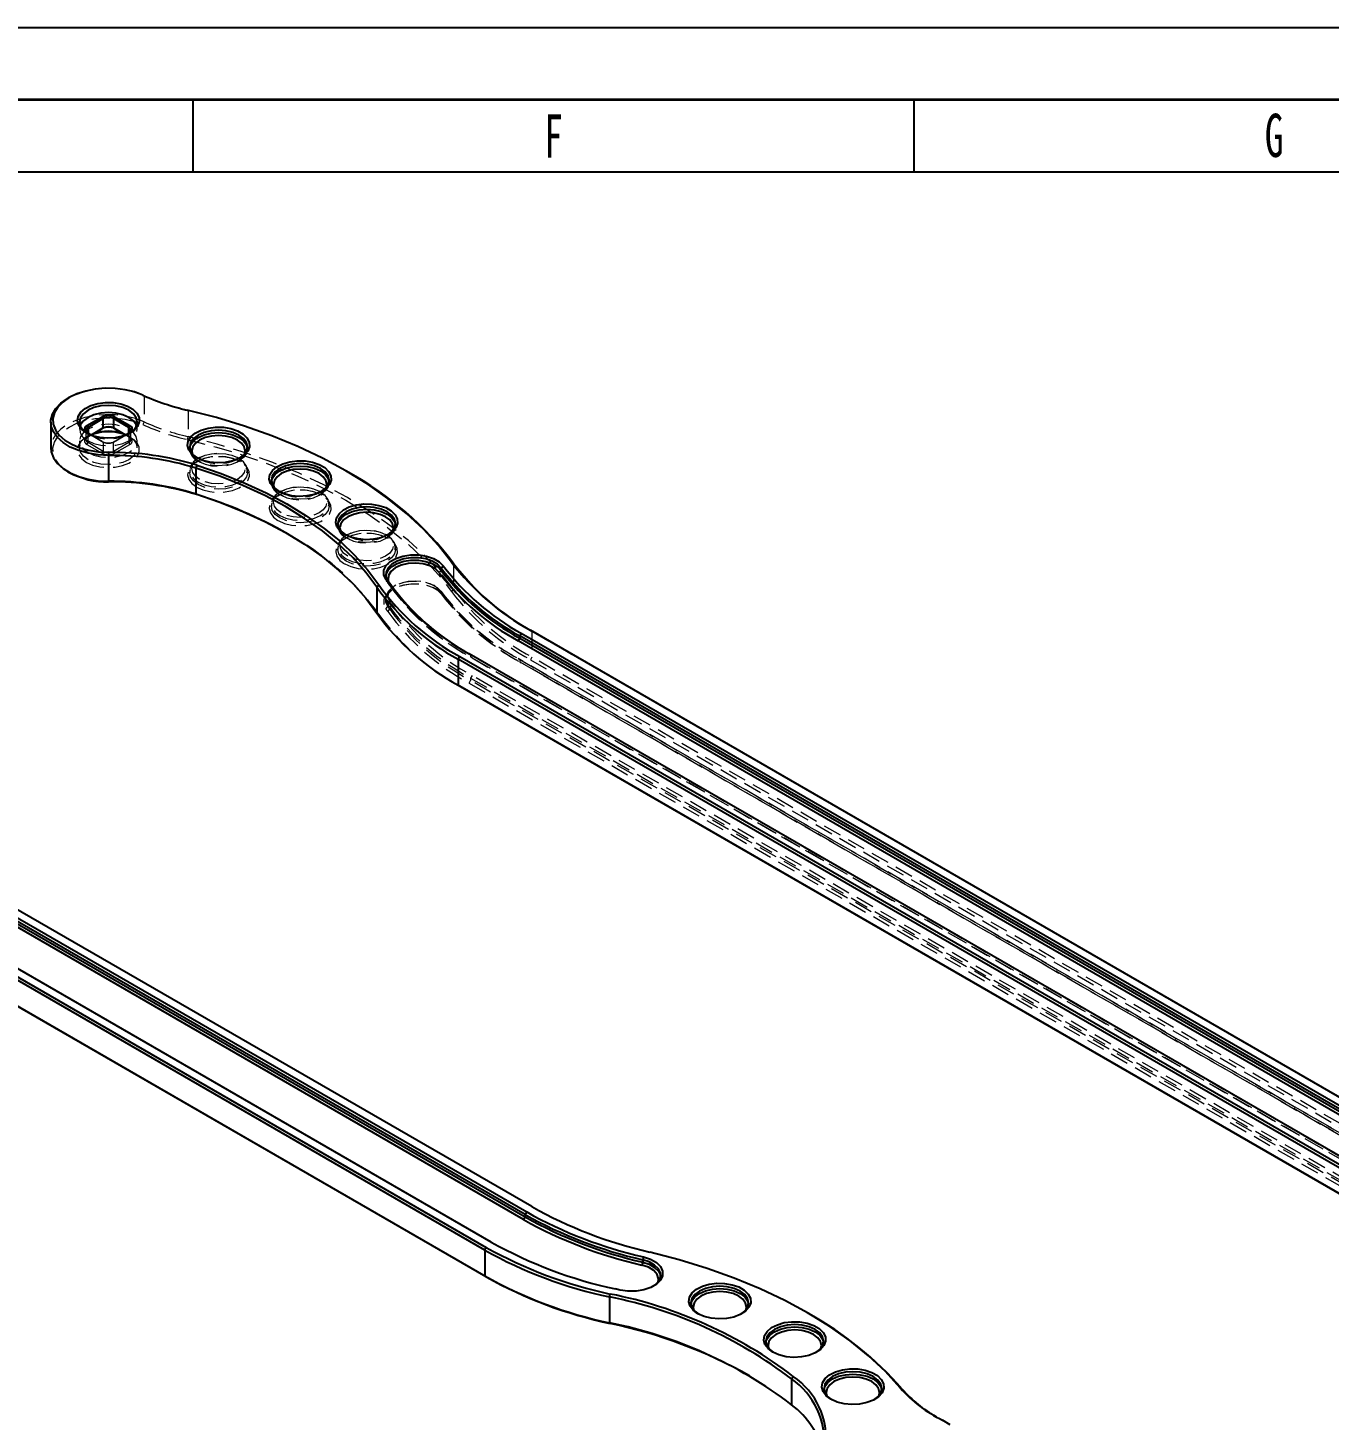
# Model space of a CAD drawing. Header units: millimetres. Extents: x 0 to 420, y 1 to 298.
# Drawn here: x 248.6 to 338.8, y 201.4 to 298 of the extents above; entities that cross this region are included whole.
import ezdxf

# ---------------------------------------------------------------- set-up
doc = ezdxf.new("R2010")
doc.units = ezdxf.units.MM
doc.linetypes.add('HIDDEN', pattern=[1.905, 1.27, -0.635])
doc.layers.add('SLD-0', color=179, linetype='Continuous')
doc.layers.add('도면층1', color=4, linetype='Continuous', lineweight=35)
doc.layers.add('도면층2', color=3, linetype='Continuous', lineweight=25)
doc.styles.add('SLDTEXTSTYLE6', font='TXT', dxfattribs={"width": 0.638186})

msp = doc.modelspace()

# ---------------------------------------------------------------- linework, layer by layer
at = {"color": 7, "linetype": 'Continuous', "lineweight": 25}
for p, q in [((251.420762, 272.350897), (251.314679, 272.289637)), ((250.143566, 270.657086), (250.143566, 268.860696)), ((252.658641, 270.412084), (253.719302, 271.02439)), ((252.729352, 270.289609), (252.658641, 270.412084)), ((253.790012, 270.901915), (252.729352, 270.289609)), ((253.790012, 270.901915), (253.719302, 271.02439)), ((253.790012, 270.248683), (253.790012, 270.901915)), ((254.497119, 270.901915), (254.56783, 271.02439)), ((255.557779, 270.289609), (254.497119, 270.901915)), ((254.497119, 270.901915), (254.497119, 270.248683)), ((254.56783, 271.02439), (255.62849, 270.412084)), ((255.62849, 270.412084), (255.557779, 270.289609)), ((252.984122, 269.734343), (252.658641, 269.922239)), ((252.729352, 270.289609), (252.729352, 269.881418)), ((252.941587, 269.758897), (253.790012, 270.248683)), ((253.719302, 270.207849), (252.941599, 269.758891)), ((253.719302, 270.207849), (253.790012, 270.248683)), ((254.497119, 270.248683), (255.345544, 269.758897)), ((254.56783, 270.207849), (254.497119, 270.248683)), ((255.345532, 269.758891), (254.56783, 270.207849)), ((255.62849, 269.922239), (255.303009, 269.734343)), ((255.557779, 269.881418), (255.557779, 270.289609)), ((254.160558, 268.557031), (254.16122, 268.347957)), ((254.16122, 268.347957), (254.16122, 266.551568)), ((260.27844, 267.663971), (260.206558, 267.465487)), ((251.314679, 267.228145), (251.420762, 267.166885)), ((254.160558, 266.515679), (254.16122, 266.551568)), ((260.206558, 267.465487), (260.206558, 265.669097)), ((270.764446, 267.185116), (270.658363, 267.246376)), ((260.27844, 265.622619), (260.206558, 265.669097)), ((277.944342, 260.940637), (278.083006, 260.85118)), ((277.228482, 260.369387), (277.089784, 260.21393)), ((277.228482, 260.532695), (277.367179, 260.688153)), ((277.228482, 260.532695), (277.228482, 260.369387)), ((272.764052, 259.201474), (272.903948, 259.355198)), ((272.764052, 259.201474), (272.764052, 257.405084)), ((273.525626, 259.659023), (273.386624, 259.748959)), ((273.655583, 259.470751), (273.515901, 259.56167)), ((213.628162, 256.007353), (283.153293, 215.871349)), ((283.50646, 216.238956), (214.264945, 256.211231)), ((282.773123, 256.007353), (282.667057, 255.823641)), ((282.773123, 256.007353), (352.298254, 215.871349)), ((352.651421, 216.238956), (283.409906, 256.211231)), ((282.941161, 215.340617), (213.41603, 255.476621)), ((283.047227, 215.687637), (213.522096, 255.823641)), ((213.522096, 255.660333), (283.047227, 215.524329)), ((282.667057, 255.660333), (282.560991, 255.476621)), ((352.086122, 215.340617), (282.560991, 255.476621)), ((352.192188, 215.687637), (282.667057, 255.823641)), ((282.667057, 255.823641), (282.667057, 255.660333)), ((282.667057, 255.660333), (352.192188, 215.524329)), ((280.240743, 213.225745), (209.257512, 254.203492)), ((209.363578, 254.387204), (280.346809, 213.409457)), ((280.693179, 213.780987), (210.007158, 254.587159)), ((278.402473, 254.203492), (278.508539, 254.387204)), ((349.385704, 213.225745), (278.402473, 254.203492)), ((278.402473, 254.203492), (278.402473, 252.407102)), ((278.508539, 254.387204), (349.49177, 213.409457)), ((349.83814, 213.780987), (279.152119, 254.587159)), ((209.257512, 252.407102), (280.240743, 211.429355)), ((280.346809, 211.368105), (209.363578, 252.345852)), ((278.402473, 252.407102), (349.385704, 211.429355)), ((278.508539, 252.345852), (278.402473, 252.407102)), ((349.49177, 211.368105), (278.508539, 252.345852)), ((283.047227, 215.524329), (282.941161, 215.340617)), ((283.153293, 215.871349), (283.047227, 215.687637)), ((283.047227, 215.687637), (283.047227, 215.524329)), ((280.240743, 213.225745), (280.346809, 213.409457)), ((280.240743, 213.225745), (280.240743, 211.429355)), ((291.261556, 212.750564), (291.204433, 212.548014)), ((291.204433, 212.548014), (291.204433, 212.384706)), ((291.204433, 212.384706), (291.14731, 212.182157)), ((280.346809, 211.368105), (280.240743, 211.429355)), ((288.89844, 209.970754), (288.952559, 210.173995)), ((288.89844, 209.970754), (288.89844, 208.174364)), ((302.735755, 208.811936), (302.629672, 208.873196)), ((288.952559, 208.132643), (288.89844, 208.174364)), ((301.518394, 204.29072), (301.640866, 204.463197)), ((301.518394, 204.29072), (301.518394, 202.49433)), ((309.19885, 203.577212), (309.063995, 203.661776))]:
    msp.add_line(p, q, dxfattribs=at)
at = {"color": 7, "linetype": 'HIDDEN', "lineweight": 18}
for p, q in [((256.533898, 272.521868), (256.627028, 272.467268)), ((256.627028, 272.467268), (256.627028, 270.670879)), ((259.608519, 271.485141), (259.665191, 271.442835)), ((259.665191, 271.442835), (259.665191, 269.646445)), ((252.143566, 270.657086), (252.143566, 270.167161)), ((256.143566, 270.167161), (256.143566, 270.657086)), ((256.627028, 270.670879), (256.533898, 270.480516)), ((252.582905, 270.085507), (252.582905, 269.432274)), ((252.623039, 269.902071), (252.729122, 269.84081)), ((252.729122, 269.676971), (252.623039, 269.615711)), ((252.729352, 269.881405), (252.658641, 269.922239)), ((252.941599, 269.758891), (252.658641, 269.595543)), ((252.658641, 269.595543), (252.729352, 269.636376)), ((252.729352, 269.881418), (252.729352, 269.636376)), ((252.729352, 269.881405), (253.790012, 269.269099)), ((252.729352, 269.228172), (252.729352, 269.881405)), ((252.729352, 269.636376), (252.941587, 269.758897)), ((253.719302, 269.309933), (252.984122, 269.734343)), ((254.497119, 269.269099), (255.557779, 269.881405)), ((255.303009, 269.734343), (254.56783, 269.309933)), ((255.62849, 269.595543), (255.345532, 269.758891)), ((255.345544, 269.758897), (255.557779, 269.636376)), ((255.62849, 269.922239), (255.557779, 269.881405)), ((255.557779, 269.636376), (255.557779, 269.881418)), ((255.557779, 269.881405), (255.557779, 269.228172)), ((255.557779, 269.636376), (255.62849, 269.595543)), ((255.558009, 269.84081), (255.664092, 269.902071)), ((255.664092, 269.615711), (255.558009, 269.676971)), ((255.704226, 269.432274), (255.704226, 270.085507)), ((259.665191, 269.646445), (259.608519, 269.443789)), ((252.143566, 269.35062), (252.143566, 268.860696)), ((252.658641, 269.105698), (252.729352, 269.228172)), ((252.658641, 269.105698), (253.719302, 268.493392)), ((253.790012, 268.615866), (252.729352, 269.228172)), ((253.719302, 269.309933), (253.790012, 269.269099)), ((253.790012, 268.615866), (253.719302, 268.493392)), ((253.790012, 269.269099), (253.790012, 268.615866)), ((254.56783, 269.309933), (254.497119, 269.269099)), ((254.497119, 268.615866), (254.497119, 269.269099)), ((255.557779, 269.228172), (254.497119, 268.615866)), ((254.497119, 268.615866), (254.56783, 268.493392)), ((254.56783, 268.493392), (255.62849, 269.105698)), ((255.557779, 269.228172), (255.62849, 269.105698)), ((256.143566, 268.860696), (256.143566, 269.35062)), ((259.780039, 268.942467), (259.780039, 268.779159)), ((263.780039, 268.779159), (263.780039, 268.942467)), ((260.259513, 268.187452), (260.365596, 268.126192)), ((260.365596, 267.962353), (260.259513, 267.901092)), ((260.471679, 268.186921), (260.365596, 268.125661)), ((260.365596, 267.962884), (260.471679, 267.901623)), ((263.194482, 268.125661), (263.088399, 268.186921)), ((263.088399, 267.901623), (263.194482, 267.962884)), ((263.194482, 268.126192), (263.300566, 268.187452)), ((263.300566, 267.901092), (263.194482, 267.962353)), ((259.780039, 267.309386), (259.780039, 267.146077)), ((263.780039, 267.146077), (263.780039, 267.309386)), ((265.443063, 266.617166), (265.443063, 266.453858)), ((269.443063, 266.453858), (269.443063, 266.617166)), ((265.922536, 265.862151), (266.02862, 265.800891)), ((266.02862, 265.637052), (265.922536, 265.575791)), ((266.134703, 265.86162), (266.02862, 265.80036)), ((266.02862, 265.637582), (266.134703, 265.576322)), ((268.857506, 265.80036), (268.751423, 265.86162)), ((268.751423, 265.576322), (268.857506, 265.637582)), ((268.857506, 265.800891), (268.96359, 265.862151)), ((268.96359, 265.575791), (268.857506, 265.637052)), ((265.443063, 264.984084), (265.443063, 264.820776)), ((269.443063, 264.820776), (269.443063, 264.984084)), ((266.6272, 262.878639), (266.521116, 262.9399)), ((270.054847, 263.616054), (270.054847, 263.452745)), ((270.53432, 262.861039), (270.640403, 262.799778)), ((270.746486, 262.860508), (270.640403, 262.799247)), ((273.46929, 262.799247), (273.363207, 262.860508)), ((273.46929, 262.799778), (273.575373, 262.861039)), ((274.054847, 263.452745), (274.054847, 263.616054)), ((270.054847, 261.982972), (270.054847, 261.819664)), ((270.640403, 262.635939), (270.53432, 262.574679)), ((270.640403, 262.63647), (270.746486, 262.57521)), ((273.363207, 262.57521), (273.46929, 262.63647)), ((273.575373, 262.574679), (273.46929, 262.635939)), ((274.054847, 261.819664), (274.054847, 261.982972)), ((278.083006, 260.85118), (278.083006, 259.05479)), ((273.378983, 260.092989), (273.378983, 259.929681)), ((273.525626, 259.659023), (273.525626, 259.495715)), ((273.664629, 259.40578), (273.525626, 259.495715)), ((273.561575, 259.60761), (273.664629, 259.40578)), ((273.655583, 259.470751), (273.655583, 259.307443)), ((273.795264, 259.216523), (273.655583, 259.307443)), ((273.96457, 259.112917), (273.858486, 259.051656)), ((274.070653, 259.337485), (273.96457, 259.276225)), ((276.793603, 259.276225), (276.68752, 259.337485)), ((276.899686, 259.051656), (276.793603, 259.112917)), ((277.228482, 258.899614), (277.089784, 258.989119)), ((277.228482, 258.899614), (277.228482, 258.736306)), ((278.083006, 259.05479), (277.944342, 258.899285)), ((273.378983, 258.459907), (273.378983, 258.296599)), ((273.386624, 257.707606), (273.525626, 257.862633)), ((273.664629, 258.180968), (273.525626, 258.025942)), ((273.525626, 258.025942), (273.525626, 257.862633)), ((273.795264, 257.991712), (273.655583, 257.837669)), ((277.367179, 258.646801), (277.228482, 258.736306)), ((272.903948, 257.313846), (272.764052, 257.405084)), ((273.515901, 257.520318), (273.655583, 257.674361)), ((273.655583, 257.837669), (273.655583, 257.674361)), ((283.409906, 256.211231), (283.515972, 256.149981)), ((283.515972, 256.149981), (352.757487, 216.177705)), ((283.515972, 256.149981), (283.515972, 254.353591)), ((279.258185, 254.525909), (279.152119, 254.587159)), ((279.258185, 254.525909), (349.944206, 213.719737)), ((279.258185, 254.525909), (279.258185, 254.3626)), ((349.944206, 213.556429), (279.258185, 254.3626)), ((279.364251, 254.30135), (279.258185, 254.3626)), ((279.364251, 254.30135), (350.050272, 213.495178)), ((282.667057, 254.190559), (282.560991, 254.25181)), ((282.560991, 254.25181), (352.086122, 214.115806)), ((352.192188, 214.054555), (282.667057, 254.190559)), ((282.667057, 254.190559), (282.667057, 254.027251)), ((282.667057, 254.027251), (352.192188, 213.891247)), ((282.667057, 254.027251), (282.773123, 253.966001)), ((283.515972, 254.353591), (283.409906, 254.169879)), ((283.409906, 254.169879), (352.651421, 214.197604)), ((352.757487, 214.381315), (283.515972, 254.353591)), ((279.364251, 253.076539), (279.258185, 252.892827)), ((350.050272, 212.270367), (279.364251, 253.076539)), ((352.298254, 213.829996), (282.773123, 253.966001)), ((279.152119, 252.545807), (279.258185, 252.729519)), ((279.152119, 252.545807), (349.83814, 211.739635)), ((279.258185, 252.892827), (349.944206, 212.086655)), ((279.258185, 252.892827), (279.258185, 252.729519)), ((349.944206, 211.923347), (279.258185, 252.729519))]:
    msp.add_line(p, q, dxfattribs=at)
at = {"color": 7, "linetype": 'Continuous', "lineweight": 25, "flags": 128}
for points in [[(256.533898, 272.521868), (255.949151, 272.742545), (255.304952, 272.898589), (254.622511, 272.98486), (253.924301, 272.998517), (253.233311, 272.939112), (252.572292, 272.8086), (251.96301, 272.611278), (251.425527, 272.353644), (250.97754, 272.04418), (250.6338, 271.693077), (250.405626, 271.311895), (250.300529, 270.913185), (250.321972, 270.510076), (250.469248, 270.11584), (250.737506, 269.743458), (251.117916, 269.405192), (251.59795, 269.11218), (252.161804, 268.87407), (252.79091, 268.698701), (253.464555, 268.591849), (254.160558, 268.557031)], [(254.16122, 268.347957), (253.4381, 268.384132), (252.738209, 268.495147), (252.084592, 268.677348), (251.498771, 268.924736), (251.000033, 269.229164), (250.604803, 269.580609), (250.326092, 269.967499), (250.173079, 270.377095), (250.150801, 270.79591), (250.259992, 271.210154), (250.497056, 271.606187), (250.854188, 271.97097), (251.314679, 272.289637)], [(252.623286, 269.901928), (252.29297, 270.147761), (252.078934, 270.433292), (251.994626, 270.740581), (252.045345, 271.050319), (252.227902, 271.343046), (252.530827, 271.600366), (252.935086, 271.806113), (253.415279, 271.947358), (253.941233, 272.015227), (254.4799, 272.005455), (254.997434, 271.918655), (255.461316, 271.760282), (255.842399, 271.540288), (256.116738, 271.272494), (256.267096, 270.973728), (256.284024, 270.662763), (256.166459, 270.359136), (255.921789, 270.081927), (255.565386, 269.848553), (255.119645, 269.673677), (254.612574, 269.56829), (254.076032, 269.539011), (253.543735, 269.58768), (253.049127, 269.711241), (252.623286, 269.901928)], [(255.609132, 269.87144), (255.875616, 270.079798), (256.075417, 270.35826), (256.143566, 270.657086), (256.075417, 270.955912), (255.875616, 271.234373), (255.557779, 271.473494), (255.143566, 271.656977), (254.661204, 271.77232), (254.143566, 271.811661), (253.625927, 271.77232), (253.143566, 271.656977), (252.729352, 271.473494), (252.411515, 271.234373), (252.211714, 270.955912), (252.143566, 270.657086), (252.211714, 270.35826), (252.411515, 270.079798), (252.678, 269.87144)], [(277.944342, 260.940637), (277.033014, 262.105323), (275.990595, 263.232771), (274.821626, 264.31807), (273.531199, 265.356494), (272.124933, 266.343521), (270.608954, 267.27485), (268.989864, 268.146425), (267.274715, 268.954452), (265.470978, 269.695409), (263.586509, 270.366071), (261.629514, 270.963515), (259.608519, 271.485141)], [(256.098033, 270.412123), (256.075417, 270.465987), (255.875616, 270.744449), (255.557779, 270.983569), (255.143566, 271.167053), (254.661204, 271.282395), (254.143566, 271.321737), (253.625927, 271.282395), (253.143566, 271.167053), (252.729352, 270.983569), (252.411515, 270.744449), (252.211714, 270.465987), (252.189099, 270.412123)], [(260.25976, 268.18731), (259.929444, 268.433142), (259.715408, 268.718673), (259.6311, 269.025962), (259.681818, 269.335701), (259.864375, 269.628427), (260.1673, 269.885748), (260.57156, 270.091495), (261.051753, 270.23274), (261.577706, 270.300609), (262.116373, 270.290836), (262.633907, 270.204036), (263.097789, 270.045664), (263.478872, 269.825669), (263.753212, 269.557876), (263.903569, 269.25911), (263.920497, 268.948144), (263.802933, 268.644517), (263.558262, 268.367308), (263.20186, 268.133934), (262.756119, 267.959059), (262.249047, 267.853671), (261.712506, 267.824392), (261.180208, 267.873062), (260.6856, 267.996622), (260.25976, 268.18731)], [(263.245605, 268.156822), (263.51209, 268.365179), (263.711891, 268.643641), (263.780039, 268.942467), (263.711891, 269.241293), (263.51209, 269.519755), (263.194253, 269.758875), (262.780039, 269.942359), (262.297677, 270.057701), (261.780039, 270.097043), (261.262401, 270.057701), (260.780039, 269.942359), (260.365826, 269.758875), (260.047988, 269.519755), (259.848187, 269.241293), (259.780039, 268.942467), (259.848187, 268.643641), (260.047988, 268.365179), (260.314473, 268.156822)], [(259.785047, 268.860813), (259.848187, 269.077985), (260.047988, 269.356447), (260.365826, 269.595567), (260.780039, 269.779051), (261.262401, 269.894393), (261.780039, 269.933734), (262.297677, 269.894393), (262.780039, 269.779051), (263.194253, 269.595567), (263.51209, 269.356447), (263.711891, 269.077985), (263.775031, 268.860813)], [(263.599319, 268.462859), (263.630039, 268.656678), (263.567002, 268.933092), (263.382186, 269.190669), (263.088187, 269.411855), (262.705039, 269.581578), (262.258854, 269.68827), (261.780039, 269.72466), (261.301224, 269.68827), (260.855039, 269.581578), (260.471892, 269.411855), (260.177892, 269.190669), (259.993076, 268.933092), (259.930039, 268.656678), (259.96076, 268.462859)], [(250.143566, 268.860696), (250.173079, 268.580705), (250.326092, 268.171109), (250.604803, 267.784219), (251.000033, 267.432774), (251.498771, 267.128346), (252.084592, 266.880959), (252.738209, 266.698757), (253.4381, 266.587742), (254.16122, 266.551568)], [(260.27844, 267.663971), (261.959583, 267.08899), (263.566733, 266.44736), (265.091974, 265.742241), (266.527797, 264.977106), (267.867128, 264.155721), (269.103373, 263.282134), (270.230443, 262.360645), (271.242788, 261.395793), (272.135422, 260.39233), (272.903948, 259.355198)], [(265.922783, 265.862008), (265.592468, 266.107841), (265.378432, 266.393372), (265.294124, 266.700661), (265.344842, 267.0104), (265.527399, 267.303126), (265.830324, 267.560447), (266.234584, 267.766194), (266.714777, 267.907439), (267.24073, 267.975307), (267.779397, 267.965535), (268.296931, 267.878735), (268.760813, 267.720363), (269.141896, 267.500368), (269.416235, 267.232575), (269.566593, 266.933809), (269.583521, 266.622843), (269.465957, 266.319216), (269.221286, 266.042007), (268.864884, 265.808633), (268.419143, 265.633758), (267.912071, 265.52837), (267.37553, 265.499091), (266.843232, 265.547761), (266.348624, 265.671321), (265.922783, 265.862008)], [(268.908629, 265.831521), (269.175114, 266.039878), (269.374915, 266.31834), (269.443063, 266.617166), (269.374915, 266.915992), (269.175114, 267.194454), (268.857277, 267.433574), (268.443063, 267.617058), (267.960701, 267.7324), (267.443063, 267.771741), (266.925425, 267.7324), (266.443063, 267.617058), (266.028849, 267.433574), (265.711012, 267.194454), (265.511211, 266.915992), (265.443063, 266.617166), (265.511211, 266.31834), (265.711012, 266.039878), (265.977497, 265.831521)], [(265.448071, 266.535512), (265.511211, 266.752684), (265.711012, 267.031146), (266.028849, 267.270266), (266.443063, 267.45375), (266.925425, 267.569092), (267.443063, 267.608433), (267.960701, 267.569092), (268.443063, 267.45375), (268.857277, 267.270266), (269.175114, 267.031146), (269.374915, 266.752684), (269.438055, 266.535512)], [(272.764052, 259.201474), (271.999665, 260.233019), (271.11184, 261.231077), (270.104949, 262.190731), (268.983951, 263.107255), (267.754365, 263.976137), (266.422249, 264.793096), (264.994162, 265.55411), (263.477136, 266.255431), (261.878645, 266.893604), (260.206558, 267.465487)], [(269.262343, 266.137558), (269.293063, 266.331377), (269.230026, 266.607791), (269.04521, 266.865368), (268.751211, 267.086554), (268.368063, 267.256277), (267.921878, 267.362968), (267.443063, 267.399359), (266.964248, 267.362968), (266.518063, 267.256277), (266.134915, 267.086554), (265.840916, 266.865368), (265.6561, 266.607791), (265.593063, 266.331377), (265.623783, 266.137558)], [(260.206558, 265.669097), (261.878645, 265.097214), (263.477136, 264.459041), (264.994162, 263.75772), (266.422249, 262.996706), (267.754365, 262.179747), (268.983951, 261.310866), (270.104949, 260.394341), (271.11184, 259.434687), (271.999665, 258.436629), (272.764052, 257.405084)], [(270.534567, 262.860896), (270.204251, 263.106729), (269.990215, 263.39226), (269.905907, 263.699549), (269.956626, 264.009287), (270.139183, 264.302013), (270.442108, 264.559334), (270.846367, 264.765081), (271.32656, 264.906326), (271.852514, 264.974195), (272.391181, 264.964422), (272.908715, 264.877623), (273.372597, 264.71925), (273.75368, 264.499256), (274.028019, 264.231462), (274.178376, 263.932696), (274.195305, 263.62173), (274.07774, 263.318104), (273.83307, 263.040894), (273.476667, 262.80752), (273.030926, 262.632645), (272.523855, 262.527257), (271.987313, 262.497979), (271.455016, 262.546648), (270.960408, 262.670209), (270.534567, 262.860896)], [(273.520412, 262.830408), (273.786897, 263.038766), (273.986698, 263.317227), (274.054847, 263.616054), (273.986698, 263.91488), (273.786897, 264.193341), (273.46906, 264.432462), (273.054847, 264.615945), (272.572485, 264.731288), (272.054847, 264.770629), (271.537208, 264.731288), (271.054847, 264.615945), (270.640633, 264.432462), (270.322796, 264.193341), (270.122995, 263.91488), (270.054847, 263.616054), (270.122995, 263.317227), (270.322796, 263.038766), (270.589281, 262.830408)], [(270.059854, 263.5344), (270.122995, 263.751572), (270.322796, 264.030033), (270.640633, 264.269154), (271.054847, 264.452637), (271.537208, 264.56798), (272.054847, 264.607321), (272.572485, 264.56798), (273.054847, 264.452637), (273.46906, 264.269154), (273.786897, 264.030033), (273.986698, 263.751572), (274.049839, 263.5344)], [(273.874126, 263.136445), (273.904847, 263.330264), (273.841809, 263.606678), (273.656994, 263.864255), (273.362994, 264.085442), (272.979847, 264.255164), (272.533662, 264.361856), (272.054847, 264.398247), (271.576031, 264.361856), (271.129847, 264.255164), (270.746699, 264.085442), (270.4527, 263.864255), (270.267884, 263.606678), (270.204847, 263.330264), (270.235567, 263.136445)], [(273.386624, 259.748959), (273.24548, 260.062003), (273.249244, 260.385471), (273.397661, 260.697392), (273.680649, 260.976583), (274.07899, 261.204082), (274.565629, 261.364437), (275.107516, 261.446758), (275.667847, 261.445454), (276.208566, 261.360613), (276.69295, 261.197998), (277.0881, 260.968652), (277.367179, 260.688153)], [(273.38399, 260.011335), (273.397831, 260.087821), (273.535893, 260.377982), (273.799139, 260.637695), (274.16969, 260.849323), (274.622379, 260.998491), (275.126462, 261.075069), (275.647702, 261.073856), (276.150698, 260.994934), (276.601289, 260.843663), (276.968872, 260.630318), (277.228482, 260.369387)], [(277.228482, 260.532695), (276.968872, 260.793626), (276.601289, 261.006971), (276.150698, 261.158242), (275.647702, 261.237164), (275.126462, 261.238377), (274.622379, 261.161799), (274.16969, 261.012631), (273.799139, 260.801004), (273.535893, 260.54129), (273.397831, 260.251129), (273.394329, 259.950228), (273.525626, 259.659023)], [(277.089784, 260.21393), (276.822558, 260.475277), (276.438788, 260.682684), (275.969458, 260.819405), (275.452462, 260.874401), (274.929542, 260.843233), (274.442917, 260.728416), (274.031878, 260.539221), (273.729612, 260.290923), (273.560522, 260.00357), (273.538262, 259.700362), (273.561575, 259.60761)], [(291.261556, 212.750564), (291.747447, 212.589455), (292.144728, 212.361339), (292.426417, 212.081711), (292.573381, 211.76956), (292.57564, 211.446088), (292.433041, 211.133263), (292.155267, 210.852332), (291.761186, 210.622375), (291.27756, 210.459009), (290.737238, 210.373331), (290.176915, 210.371158), (289.634647, 210.452638)], [(291.908394, 210.694693), (292.035796, 210.782211), (292.29419, 211.043543), (292.426842, 211.334544), (292.42474, 211.635449), (292.288028, 211.925823), (292.025992, 212.185944), (291.656427, 212.398145), (291.204433, 212.548014)], [(309.063995, 203.661776), (308.029171, 204.791968), (306.867431, 205.880282), (305.583838, 206.921975), (304.183986, 207.912508), (302.673976, 208.847564), (301.060387, 209.723068), (299.350251, 210.535205), (297.551023, 211.280436), (295.670541, 211.955512), (293.717002, 212.557492), (291.698919, 213.083753)], [(292.262135, 211.000755), (292.291404, 211.236951), (292.196137, 211.535406), (291.959303, 211.806344), (291.600025, 212.02789), (291.14731, 212.182157)], [(291.204433, 212.384706), (291.656427, 212.234837), (292.025992, 212.022636), (292.288028, 211.762515), (292.42474, 211.472141), (292.437852, 211.398727)], [(295.025265, 208.806181), (294.694949, 209.052013), (294.480913, 209.337544), (294.396605, 209.644833), (294.447323, 209.954572), (294.62988, 210.247298), (294.932806, 210.504619), (295.337065, 210.710366), (295.817258, 210.851611), (296.343212, 210.91948), (296.881879, 210.909707), (297.399412, 210.822908), (297.863295, 210.664535), (298.244378, 210.44454), (298.518717, 210.176747), (298.669074, 209.877981), (298.686003, 209.567015), (298.568438, 209.263389), (298.323768, 208.986179), (297.967365, 208.752805), (297.521624, 208.57793), (297.014552, 208.472542), (296.478011, 208.443263), (295.945714, 208.491933), (295.451105, 208.615493), (295.025265, 208.806181)], [(298.011111, 208.775693), (298.277595, 208.984051), (298.477396, 209.262512), (298.545544, 209.561338), (298.477396, 209.860164), (298.277595, 210.138626), (297.959758, 210.377746), (297.545544, 210.56123), (297.063183, 210.676573), (296.545544, 210.715914), (296.027906, 210.676573), (295.545544, 210.56123), (295.131331, 210.377746), (294.813494, 210.138626), (294.613693, 209.860164), (294.545544, 209.561338), (294.613693, 209.262512), (294.813494, 208.984051), (295.079978, 208.775693)], [(294.550552, 209.479684), (294.613693, 209.696856), (294.813494, 209.975318), (295.131331, 210.214438), (295.545544, 210.397922), (296.027906, 210.513264), (296.545544, 210.552606), (297.063183, 210.513264), (297.545544, 210.397922), (297.959758, 210.214438), (298.277595, 209.975318), (298.477396, 209.696856), (298.540537, 209.479684)], [(298.364824, 209.08173), (298.395544, 209.275549), (298.332507, 209.551963), (298.147691, 209.80954), (297.853692, 210.030727), (297.470544, 210.200449), (297.02436, 210.307141), (296.545544, 210.343531), (296.066729, 210.307141), (295.620544, 210.200449), (295.237397, 210.030727), (294.943397, 209.80954), (294.758582, 209.551963), (294.695544, 209.275549), (294.726265, 209.08173)], [(300.223907, 206.143855), (299.893592, 206.389687), (299.679556, 206.675218), (299.595248, 206.982507), (299.645966, 207.292246), (299.828523, 207.584972), (300.131448, 207.842293), (300.535708, 208.04804), (301.0159, 208.189285), (301.541854, 208.257154), (302.080521, 208.247381), (302.598055, 208.160582), (303.061937, 208.002209), (303.44302, 207.782214), (303.717359, 207.514421), (303.867717, 207.215655), (303.884645, 206.904689), (303.767081, 206.601063), (303.52241, 206.323853), (303.166008, 206.090479), (302.720267, 205.915604), (302.213195, 205.810216), (301.676654, 205.780937), (301.144356, 205.829607), (300.649748, 205.953168), (300.223907, 206.143855)], [(303.20975, 206.113365), (303.476238, 206.321725), (303.676039, 206.600186), (303.744187, 206.899012), (303.676039, 207.197838), (303.476238, 207.4763), (303.158401, 207.71542), (302.744187, 207.898904), (302.261825, 208.014247), (301.744187, 208.053588), (301.226549, 208.014247), (300.744187, 207.898904), (300.329973, 207.71542), (300.012136, 207.4763), (299.812335, 207.197838), (299.744187, 206.899012), (299.812335, 206.600186), (300.012136, 206.321725), (300.278624, 206.113365)], [(299.749195, 206.817358), (299.812335, 207.03453), (300.012136, 207.312992), (300.329973, 207.552112), (300.744187, 207.735596), (301.226549, 207.850938), (301.744187, 207.89028), (302.261825, 207.850938), (302.744187, 207.735596), (303.158401, 207.552112), (303.476238, 207.312992), (303.676039, 207.03453), (303.739179, 206.817358)], [(303.563467, 206.419404), (303.594187, 206.613223), (303.53115, 206.889637), (303.346334, 207.147214), (303.052335, 207.368401), (302.669187, 207.538123), (302.223002, 207.644815), (301.744187, 207.681205), (301.265372, 207.644815), (300.819187, 207.538123), (300.436039, 207.368401), (300.14204, 207.147214), (299.957224, 206.889637), (299.894187, 206.613223), (299.924907, 206.419404)], [(304.251884, 202.874661), (303.921568, 203.120493), (303.707532, 203.406024), (303.623224, 203.713313), (303.673942, 204.023052), (303.856499, 204.315778), (304.159424, 204.573099), (304.563684, 204.778846), (305.043877, 204.920091), (305.56983, 204.98796), (306.108497, 204.978187), (306.626031, 204.891388), (307.089913, 204.733015), (307.470996, 204.51302), (307.745336, 204.245227), (307.895693, 203.946461), (307.912621, 203.635495), (307.795057, 203.331868), (307.550386, 203.054659), (307.193984, 202.821285), (306.748243, 202.64641), (306.241171, 202.541022), (305.70463, 202.511743), (305.172332, 202.560413), (304.677724, 202.683973), (304.251884, 202.874661)], [(307.237729, 202.844173), (307.504214, 203.052531), (307.704015, 203.330992), (307.772163, 203.629818), (307.704015, 203.928644), (307.504214, 204.207106), (307.186377, 204.446226), (306.772163, 204.62971), (306.289801, 204.745052), (305.772163, 204.784394), (305.254525, 204.745052), (304.772163, 204.62971), (304.35795, 204.446226), (304.040112, 204.207106), (303.840311, 203.928644), (303.772163, 203.629818), (303.840311, 203.330992), (304.040112, 203.052531), (304.306597, 202.844173)], [(303.777171, 203.548164), (303.840311, 203.765336), (304.040112, 204.043798), (304.35795, 204.282918), (304.772163, 204.466402), (305.254525, 204.581744), (305.772163, 204.621085), (306.289801, 204.581744), (306.772163, 204.466402), (307.186377, 204.282918), (307.504214, 204.043798), (307.704015, 203.765336), (307.767155, 203.548164)], [(307.591443, 203.15021), (307.622163, 203.344029), (307.559126, 203.620443), (307.37431, 203.87802), (307.080311, 204.099206), (306.697163, 204.268929), (306.250978, 204.375621), (305.772163, 204.412011), (305.293348, 204.375621), (304.847163, 204.268929), (304.464016, 204.099206), (304.170016, 203.87802), (303.9852, 203.620443), (303.922163, 203.344029), (303.952884, 203.15021)], [(312.525291, 201.095943), (311.983343, 201.426745)]]:
    msp.add_lwpolyline(points, dxfattribs=at)
at = {"color": 7, "linetype": 'HIDDEN', "lineweight": 18, "flags": 128}
for points in [[(256.627028, 270.670879), (256.019498, 270.900154), (255.3502, 271.062277), (254.641172, 271.151909), (253.915758, 271.166099), (253.197846, 271.104379), (252.511073, 270.968782), (251.878053, 270.763772), (251.319629, 270.4961), (250.854188, 270.17458), (250.497056, 269.809798), (250.259992, 269.413764), (250.150801, 268.99952), (250.143566, 268.860696)], [(251.420762, 267.166885), (251.117916, 267.36384), (250.737506, 267.702106), (250.469248, 268.074488), (250.321972, 268.468724), (250.300529, 268.871833), (250.405626, 269.270543), (250.6338, 269.651725), (250.97754, 270.002828), (251.425527, 270.312292), (251.96301, 270.569926), (252.572292, 270.767248), (253.233311, 270.89776), (253.924301, 270.957165), (254.622511, 270.943508), (255.304952, 270.857237), (255.949151, 270.701193), (256.533898, 270.480516)], [(252.729352, 268.534212), (253.143566, 268.350729), (253.625927, 268.235386), (254.143566, 268.196045), (254.661204, 268.235386), (255.143566, 268.350729), (255.557779, 268.534212), (255.875616, 268.773333), (256.075417, 269.051794), (256.143566, 269.35062), (256.075417, 269.649446), (255.875616, 269.927908), (255.557779, 270.167028), (255.143566, 270.350512), (254.661204, 270.465855), (254.143566, 270.505196), (253.625927, 270.465855), (253.143566, 270.350512), (252.729352, 270.167028), (252.411515, 269.927908), (252.211714, 269.649446), (252.143566, 269.35062), (252.211714, 269.051794), (252.411515, 268.773333), (252.729352, 268.534212)], [(252.729352, 269.350753), (253.143566, 269.16727), (253.625927, 269.051927), (254.143566, 269.012586), (254.661204, 269.051927), (255.143566, 269.16727), (255.557779, 269.350753), (255.875616, 269.589873), (256.075417, 269.868335), (256.143566, 270.167161), (256.098033, 270.412123)], [(252.984122, 269.783439), (252.935086, 269.764761), (252.530827, 269.559014), (252.227902, 269.301694), (252.045345, 269.008967), (251.994626, 268.699229), (252.078934, 268.39194), (252.29297, 268.106409), (252.623286, 267.860576)], [(252.729352, 268.044288), (252.411515, 268.283408), (252.211714, 268.56187), (252.143566, 268.860696), (252.211714, 269.159522), (252.411515, 269.437984), (252.729352, 269.677104), (253.078581, 269.837969)], [(252.623286, 267.860576), (253.049127, 267.669889), (253.543735, 267.546328), (254.076032, 267.497659), (254.612574, 267.526938), (255.119645, 267.632325), (255.565386, 267.8072), (255.921789, 268.040575), (256.166459, 268.317784), (256.284024, 268.62141), (256.267096, 268.932376), (256.116738, 269.231142), (255.842399, 269.498936), (255.461316, 269.71893), (255.303009, 269.783439)], [(255.20855, 269.837969), (255.557779, 269.677104), (255.875616, 269.437984), (256.075417, 269.159522), (256.143566, 268.860696), (256.075417, 268.56187), (255.875616, 268.283408), (255.557779, 268.044288), (255.143566, 267.860804), (254.661204, 267.745462), (254.143566, 267.70612), (253.625927, 267.745462), (253.143566, 267.860804), (252.729352, 268.044288), (252.729352, 268.044288)], [(259.608519, 269.443789), (261.629514, 268.922163), (263.586509, 268.324719), (265.470978, 267.654057), (267.274715, 266.9131), (268.989864, 266.105073), (270.608954, 265.233498), (272.124933, 264.302169), (273.531199, 263.315142), (274.821626, 262.276718), (275.990595, 261.191419), (277.033014, 260.063971), (277.944342, 258.899285)], [(278.083006, 259.05479), (277.167602, 260.224684), (276.120522, 261.357173), (274.946326, 262.447326), (273.650128, 263.490393), (272.237574, 264.481833), (270.714816, 265.417327), (269.088486, 266.2928), (267.365668, 267.10444), (265.553865, 267.84871), (263.660969, 268.522371), (261.695223, 269.122487), (259.665191, 269.646445)], [(260.471892, 266.676689), (260.177892, 266.897876), (259.993076, 267.155453), (259.930039, 267.431867), (259.993076, 267.708281), (260.177892, 267.965858), (260.471892, 268.187044), (260.855039, 268.356766), (261.301224, 268.463458), (261.780039, 268.499849), (262.258854, 268.463458), (262.705039, 268.356766), (263.088187, 268.187044), (263.382186, 267.965858), (263.567002, 267.708281), (263.630039, 267.431867), (263.567002, 267.155453), (263.382186, 266.897876), (263.088187, 266.676689), (262.705039, 266.506967), (262.258854, 266.400275), (261.780039, 266.363884), (261.301224, 266.400275), (260.855039, 266.506967), (260.471892, 266.676689)], [(263.775031, 268.860813), (263.780039, 268.779159), (263.711891, 268.480333), (263.51209, 268.201871), (263.194253, 267.962751), (262.780039, 267.779267), (262.297677, 267.663925), (261.780039, 267.624584), (261.262401, 267.663925), (260.780039, 267.779267), (260.365826, 267.962751)], [(260.25976, 266.145958), (260.6856, 265.95527), (261.180208, 265.83171), (261.712506, 265.78304), (262.249047, 265.812319), (262.756119, 265.917707), (263.20186, 266.092582), (263.558262, 266.325956), (263.802933, 266.603165), (263.920497, 266.906792), (263.903569, 267.217758), (263.753212, 267.516524), (263.478872, 267.784317), (263.097789, 268.004312), (262.633907, 268.162684), (262.116373, 268.249484), (261.577706, 268.259256), (261.051753, 268.191388), (260.57156, 268.050143), (260.1673, 267.844396), (259.864375, 267.587075), (259.681818, 267.294349), (259.6311, 266.98461), (259.715408, 266.677321), (259.929444, 266.39179), (260.25976, 266.145958)], [(260.365826, 266.492977), (260.780039, 266.309494), (261.262401, 266.194151), (261.780039, 266.15481), (262.297677, 266.194151), (262.780039, 266.309494), (263.194253, 266.492977), (263.51209, 266.732098), (263.711891, 267.010559), (263.780039, 267.309386), (263.711891, 267.608212), (263.51209, 267.886673), (263.194253, 268.125794), (262.780039, 268.309277), (262.297677, 268.42462), (261.780039, 268.463961), (261.262401, 268.42462), (260.780039, 268.309277), (260.365826, 268.125794), (260.047988, 267.886673), (259.848187, 267.608212), (259.780039, 267.309386), (259.848187, 267.010559), (260.047988, 266.732098), (260.365826, 266.492977)], [(260.365826, 266.329669), (260.047988, 266.56879), (259.848187, 266.847251), (259.780039, 267.146077), (259.848187, 267.444903), (260.047988, 267.723365), (260.365826, 267.962485), (260.780039, 268.145969), (261.262401, 268.261312), (261.780039, 268.300653), (262.297677, 268.261312), (262.780039, 268.145969), (263.194253, 267.962485), (263.51209, 267.723365), (263.711891, 267.444903), (263.780039, 267.146077), (263.711891, 266.847251), (263.51209, 266.56879), (263.194253, 266.329669), (262.780039, 266.146186), (262.297677, 266.030843), (261.780039, 265.991502), (261.262401, 266.030843), (260.780039, 266.146186), (260.365826, 266.329669)], [(260.471892, 267.9015), (260.855039, 267.731778), (261.301224, 267.625086), (261.780039, 267.588696), (262.258854, 267.625086), (262.705039, 267.731778), (263.088187, 267.9015), (263.382186, 268.122687), (263.567002, 268.380264), (263.599319, 268.462859)], [(265.922783, 263.820656), (266.348624, 263.629969), (266.843232, 263.506409), (267.37553, 263.457739), (267.912071, 263.487018), (268.419143, 263.592406), (268.864884, 263.767281), (269.221286, 264.000655), (269.465957, 264.277864), (269.583521, 264.581491), (269.566593, 264.892457), (269.416235, 265.191223), (269.141896, 265.459016), (268.760813, 265.679011), (268.296931, 265.837383), (267.779397, 265.924183), (267.24073, 265.933955), (266.714777, 265.866087), (266.234584, 265.724842), (265.830324, 265.519095), (265.527399, 265.261774), (265.344842, 264.969048), (265.294124, 264.659309), (265.378432, 264.35202), (265.592468, 264.066489), (265.922783, 263.820656)], [(266.028849, 264.167676), (266.443063, 263.984193), (266.925425, 263.86885), (267.443063, 263.829509), (267.960701, 263.86885), (268.443063, 263.984193), (268.857277, 264.167676), (269.175114, 264.406797), (269.374915, 264.685258), (269.443063, 264.984084), (269.374915, 265.282911), (269.175114, 265.561372), (268.857277, 265.800493), (268.443063, 265.983976), (267.960701, 266.099319), (267.443063, 266.13866), (266.925425, 266.099319), (266.443063, 265.983976), (266.028849, 265.800493), (265.711012, 265.561372), (265.511211, 265.282911), (265.443063, 264.984084), (265.511211, 264.685258), (265.711012, 264.406797), (266.028849, 264.167676)], [(266.028849, 264.004368), (265.711012, 264.243489), (265.511211, 264.52195), (265.443063, 264.820776), (265.511211, 265.119602), (265.711012, 265.398064), (266.028849, 265.637184), (266.443063, 265.820668), (266.925425, 265.93601), (267.443063, 265.975352), (267.960701, 265.93601), (268.443063, 265.820668), (268.857277, 265.637184), (269.175114, 265.398064), (269.374915, 265.119602), (269.443063, 264.820776), (269.374915, 264.52195), (269.175114, 264.243489), (268.857277, 264.004368), (268.443063, 263.820885), (267.960701, 263.705542), (267.443063, 263.666201), (266.925425, 263.705542), (266.443063, 263.820885), (266.028849, 264.004368)], [(266.134915, 264.351388), (265.840916, 264.572574), (265.6561, 264.830151), (265.593063, 265.106566), (265.6561, 265.38298), (265.840916, 265.640557), (266.134915, 265.861743), (266.518063, 266.031465), (266.964248, 266.138157), (267.443063, 266.174548), (267.921878, 266.138157), (268.368063, 266.031465), (268.751211, 265.861743), (269.04521, 265.640557), (269.230026, 265.38298), (269.293063, 265.106566), (269.230026, 264.830151), (269.04521, 264.572574), (268.751211, 264.351388), (268.368063, 264.181666), (267.921878, 264.074974), (267.443063, 264.038583), (266.964248, 264.074974), (266.518063, 264.181666), (266.134915, 264.351388)], [(269.438055, 266.535512), (269.443063, 266.453858), (269.374915, 266.155032), (269.175114, 265.87657), (268.857277, 265.63745), (268.443063, 265.453966), (267.960701, 265.338624), (267.443063, 265.299282), (266.925425, 265.338624), (266.443063, 265.453966), (266.028849, 265.63745)], [(266.134915, 265.576199), (266.518063, 265.406477), (266.964248, 265.299785), (267.443063, 265.263395), (267.921878, 265.299785), (268.368063, 265.406477), (268.751211, 265.576199), (269.04521, 265.797386), (269.230026, 266.054963), (269.262343, 266.137558)], [(270.534567, 260.819544), (270.960408, 260.628857), (271.455016, 260.505296), (271.987313, 260.456627), (272.523855, 260.485905), (273.030926, 260.591293), (273.476667, 260.766168), (273.83307, 260.999542), (274.07774, 261.276752), (274.195305, 261.580378), (274.178376, 261.891344), (274.028019, 262.19011), (273.75368, 262.457904), (273.372597, 262.677898), (272.908715, 262.836271), (272.391181, 262.92307), (271.852514, 262.932843), (271.32656, 262.864974), (270.846367, 262.723729), (270.442108, 262.517982), (270.139183, 262.260661), (269.956626, 261.967935), (269.905907, 261.658197), (269.990215, 261.350908), (270.204251, 261.065376), (270.534567, 260.819544)], [(270.640633, 261.166564), (271.054847, 260.98308), (271.537208, 260.867738), (272.054847, 260.828397), (272.572485, 260.867738), (273.054847, 260.98308), (273.46906, 261.166564), (273.786897, 261.405684), (273.986698, 261.684146), (274.054847, 261.982972), (273.986698, 262.281798), (273.786897, 262.56026), (273.46906, 262.79938), (273.054847, 262.982864), (272.572485, 263.098206), (272.054847, 263.137547), (271.537208, 263.098206), (271.054847, 262.982864), (270.640633, 262.79938), (270.322796, 262.56026), (270.122995, 262.281798), (270.054847, 261.982972), (270.122995, 261.684146), (270.322796, 261.405684), (270.640633, 261.166564)], [(270.640633, 261.003256), (270.322796, 261.242376), (270.122995, 261.520838), (270.054847, 261.819664), (270.122995, 262.11849), (270.322796, 262.396952), (270.640633, 262.636072), (271.054847, 262.819555), (271.537208, 262.934898), (272.054847, 262.974239), (272.572485, 262.934898), (273.054847, 262.819555), (273.46906, 262.636072), (273.786897, 262.396952), (273.986698, 262.11849), (274.054847, 261.819664), (273.986698, 261.520838), (273.786897, 261.242376), (273.46906, 261.003256), (273.054847, 260.819772), (272.572485, 260.70443), (272.054847, 260.665088), (271.537208, 260.70443), (271.054847, 260.819772), (270.640633, 261.003256)], [(270.746699, 261.350276), (270.4527, 261.571462), (270.267884, 261.829039), (270.204847, 262.105453), (270.267884, 262.381867), (270.4527, 262.639444), (270.746699, 262.860631), (271.129847, 263.030353), (271.576031, 263.137045), (272.054847, 263.173435), (272.533662, 263.137045), (272.979847, 263.030353), (273.362994, 262.860631), (273.656994, 262.639444), (273.841809, 262.381867), (273.904847, 262.105453), (273.841809, 261.829039), (273.656994, 261.571462), (273.362994, 261.350276), (272.979847, 261.180553), (272.533662, 261.073861), (272.054847, 261.037471), (271.576031, 261.073861), (271.129847, 261.180553), (270.746699, 261.350276)], [(274.049839, 263.5344), (274.054847, 263.452745), (273.986698, 263.153919), (273.786897, 262.875458), (273.46906, 262.636337), (273.054847, 262.452854), (272.572485, 262.337511), (272.054847, 262.29817), (271.537208, 262.337511), (271.054847, 262.452854), (270.640633, 262.636337)], [(270.746699, 262.575087), (271.129847, 262.405365), (271.576031, 262.298673), (272.054847, 262.262282), (272.533662, 262.298673), (272.979847, 262.405365), (273.362994, 262.575087), (273.656994, 262.796273), (273.841809, 263.05385), (273.874126, 263.136445)], [(273.525626, 259.495715), (273.394329, 259.78692), (273.38399, 260.011335)], [(277.367179, 258.646801), (277.0881, 258.9273), (276.69295, 259.156646), (276.208566, 259.319261), (275.667847, 259.404102), (275.107516, 259.405406), (274.565629, 259.323085), (274.07899, 259.16273), (273.680649, 258.935231), (273.397661, 258.65604), (273.249244, 258.344118), (273.24548, 258.020651), (273.386624, 257.707606)], [(277.228482, 258.899614), (276.968872, 259.160544), (276.601289, 259.37389), (276.150698, 259.52516), (275.647702, 259.604082), (275.126462, 259.605295), (274.622379, 259.528718), (274.16969, 259.379549), (273.799139, 259.167922), (273.535893, 258.908209), (273.397831, 258.618048), (273.394329, 258.317147), (273.525626, 258.025942)], [(273.525626, 257.862633), (273.394329, 258.153839), (273.397831, 258.45474), (273.535893, 258.7449), (273.799139, 259.004614), (274.16969, 259.216241), (274.622379, 259.365409), (275.126462, 259.441987), (275.647702, 259.440774), (276.150698, 259.361852), (276.601289, 259.210581), (276.968872, 258.997236), (277.228482, 258.736306)], [(273.664629, 258.180968), (273.538262, 258.47555), (273.560522, 258.778759), (273.729612, 259.066112), (274.031878, 259.31441), (274.442917, 259.503605), (274.929542, 259.618422), (275.452462, 259.64959), (275.969458, 259.594594), (276.438788, 259.457873), (276.822558, 259.250466), (277.089784, 258.989119)]]:
    msp.add_lwpolyline(points, dxfattribs=at)
at = {"color": 7, "linetype": 'HIDDEN', "lineweight": 18}
for centre, radius, start, end in [((254.15674, 266.819222), 6.164637, 66.37685798, 117.45337212), ((263.337787, 287.35201), 16.327578, 245.7318518, 257.00111414), ((251.009571, 232.282954), 40.105062, 60.48982612, 77.53614819), ((253.048311, 270.181292), 0.889679, 164.96225916, 248.99129942), ((263.325187, 285.543874), 16.523509, 245.7318518, 257.00111414), ((263.337787, 285.55562), 16.327578, 245.7318518, 257.00111414), ((252.751598, 269.35062), 0.261969, 110.7834208, 249.2165792), ((252.806816, 269.432274), 0.218308, 110.7834208, 249.2165792), ((254.143566, 272.494781), 3.004962, 240.80947962, 299.19052038), ((255.480316, 269.432274), 0.218308, 290.7834208, 69.2165792), ((255.535534, 269.35062), 0.261969, 290.7834208, 69.2165792), ((254.143566, 270.128759), 0.922213, 242.60967224, 297.39032776), ((254.143566, 269.312219), 0.922213, 242.60967224, 297.39032776), ((254.143566, 269.951455), 0.768511, 242.60967224, 297.39032776), ((254.143566, 269.298222), 0.768511, 242.60967224, 297.39032776), ((260.714637, 268.825154), 0.930273, 177.8032186, 247.97843416), ((260.912495, 268.81606), 1.01516, 200.36054826, 244.27685895), ((261.780039, 270.780163), 3.004962, 240.80947962, 299.19052038), ((266.377661, 266.499853), 0.930273, 177.8032186, 247.97843416), ((266.575518, 266.490759), 1.01516, 200.36054826, 244.27685895), ((267.443063, 268.454861), 3.004962, 240.80947962, 299.19052039), ((257.629471, 246.413275), 18.765183, 35.51340285, 61.56343794), ((270.989444, 263.498741), 0.930273, 177.8032186, 247.97843416), ((271.187302, 263.489647), 1.01516, 200.36054826, 244.27685895), ((272.054847, 265.453749), 3.004962, 240.80947964, 299.19052036), ((262.272154, 251.588936), 13.753465, 34.13913844, 35.09218056), ((287.323626, 269.14725), 16.841533, 215.7506199, 241.38629386), ((262.352329, 251.457668), 13.825361, 34.13913844, 35.09218056), ((287.3813, 268.997292), 16.740484, 215.7506199, 241.38629386), ((290.830332, 269.33028), 17.197159, 216.9651867, 241.25873695), ((290.887077, 269.179098), 17.094591, 216.9651867, 241.25873695), ((291.684465, 269.255276), 17.205741, 217.00549165, 241.25459173), ((291.74118, 269.349015), 17.103122, 217.00549165, 241.25459173), ((262.272154, 250.119163), 13.753465, 34.13913844, 35.09218056), ((262.272154, 249.955854), 13.753465, 34.13913844, 35.09218056), ((262.352329, 250.232857), 13.825361, 34.13913844, 35.09218056), ((287.3813, 267.772481), 16.740484, 215.7506199, 241.38629386), ((290.887077, 269.01579), 17.094591, 216.9651867, 241.25873695), ((290.943823, 268.864608), 16.992024, 216.9651867, 241.25873695), ((286.491255, 266.996847), 16.684586, 215.47559325, 241.41587731), ((262.191979, 249.84216), 13.681569, 34.13913844, 35.09218056), ((287.265953, 267.419165), 16.942582, 215.7506199, 241.38629386), ((287.323626, 267.677477), 16.841533, 215.7506199, 241.38629386), ((287.323626, 267.514169), 16.841533, 215.7506199, 241.38629386)]:
    msp.add_arc(centre, radius, start, end, dxfattribs=at)
at = {"color": 7, "linetype": 'Continuous', "lineweight": 25}
for centre, radius, start, end in [((263.325187, 287.585226), 16.523509, 245.7318518, 257.00111414), ((252.751598, 270.167161), 0.261969, 110.7834208, 249.2165792), ((254.143566, 270.205563), 0.922213, 62.60967224, 117.39032776), ((254.143566, 270.21956), 0.768511, 62.60967224, 117.39032776), ((255.535534, 270.167161), 0.261969, 290.7834208, 69.2165792), ((252.806816, 270.085507), 0.218308, 110.7834208, 249.2165792), ((254.143566, 266.51142), 3.471371, 70.4881659, 109.5118341), ((254.143566, 266.831311), 3.1897, 70.49540563, 109.50459437), ((254.143566, 269.389022), 0.922213, 62.60967224, 117.39032776), ((254.143566, 269.566327), 0.768511, 62.60967224, 117.39032776), ((255.480316, 270.085507), 0.218308, 290.7834208, 69.2165792), ((254.312785, 248.198134), 20.359466, 72.96137426, 90.42840217), ((254.311641, 248.230471), 20.118049, 72.96137426, 90.42840217), ((253.999063, 271.925355), 5.412086, 241.54965825, 271.70993572), ((254.311641, 246.434081), 20.118049, 72.96137426, 90.42840217), ((259.658915, 246.958117), 23.075188, 37.01886772, 61.23123604), ((254.312785, 246.156782), 20.359466, 72.96137426, 90.42840217), ((250.976288, 235.378614), 31.642216, 60.48435798, 72.90366531), ((291.684465, 271.296628), 17.205741, 217.00549165, 241.25459173), ((291.74118, 271.145405), 17.103122, 217.00549165, 241.25459173), ((290.830332, 270.555091), 17.197159, 216.9651867, 241.25873695), ((290.887077, 270.81218), 17.094591, 216.9651867, 241.25873695), ((290.887077, 270.648872), 17.094591, 216.9651867, 241.25873695), ((290.943823, 270.90596), 16.992024, 216.9651867, 241.25873695), ((286.433374, 268.942924), 16.785298, 215.47559325, 241.41587731), ((286.491255, 269.038199), 16.684586, 215.47559325, 241.41587731), ((262.191979, 251.883512), 13.681569, 34.13913844, 35.09218056), ((287.265953, 269.460517), 16.942582, 215.7506199, 241.38629386), ((262.272154, 251.752244), 13.753465, 34.13913844, 35.09218056), ((287.323626, 269.310559), 16.841533, 215.7506199, 241.38629386), ((286.433374, 267.146534), 16.785298, 215.47559325, 241.41587731), ((297.963477, 242.275641), 30.486333, 240.70695334, 257.1906657), ((297.963477, 242.112333), 30.486333, 240.70695334, 257.1906657), ((297.980046, 242.299825), 30.303415, 240.70695334, 257.1906657), ((298.508209, 242.977449), 30.659411, 240.70520508, 257.16791158), ((297.946909, 242.08815), 30.669251, 240.70695334, 257.1906657), ((295.817335, 240.797895), 30.962128, 240.7597504, 257.86805324), ((295.3008, 240.14135), 30.842423, 240.77172985, 258.01925768), ((295.316505, 240.163568), 30.657369, 240.77172985, 258.01925768), ((295.3008, 238.34496), 30.842423, 240.77172985, 258.01925768), ((295.316505, 238.122216), 30.657369, 240.77172985, 258.01925768), ((282.966332, 179.931153), 30.619724, 52.70737609, 78.82917371), ((282.988322, 179.971693), 30.785568, 52.70737609, 78.82917371), ((279.871603, 168.753726), 42.826585, 76.82259527, 77.2679696), ((290.617241, 187.242493), 24.740639, 41.31805301, 60.67110577), ((282.966332, 178.134763), 30.619724, 52.70737609, 78.82917371), ((281.883516, 174.694025), 34.177662, 60.72105927, 78.06322138), ((298.532715, 199.969333), 5.252492, 354.64763624, 55.35911542), ((298.619359, 200.089953), 5.315522, 354.64763624, 55.35911542), ((316.20883, 209.970091), 9.531186, 221.44191081, 243.68327758), ((316.052048, 209.590974), 9.117656, 221.26733499, 240.36645244), ((298.007079, 197.771659), 5.884977, 12.95375173, 53.36913207)]:
    msp.add_arc(centre, radius, start, end, dxfattribs=at)
at = {"layer": 'SLD-0', "color": 7}
msp.add_line((420, 298), (0, 298), dxfattribs=at)
at = {"layer": '도면층1', "color": 7}
msp.add_line((415, 293), (5, 293), dxfattribs=at)
at = {"layer": '도면층2', "color": 7}
for p, q in [((260, 293), (260, 288)), ((310, 293), (310, 288)), ((410, 288), (10, 288))]:
    msp.add_line(p, q, dxfattribs=at)

# ---------------------------------------------------------------- texts
at = {"layer": '도면층2', "color": 7, "char_height": 3, "attachment_point": 2, "style": 'SLDTEXTSTYLE6'}
for s, insert in [('F', (285.007964, 291.992203)), ('G', (334.991588, 292.043203))]:
    msp.add_mtext(s, dxfattribs=dict(at, insert=insert))

doc.saveas('drawing.dxf')
